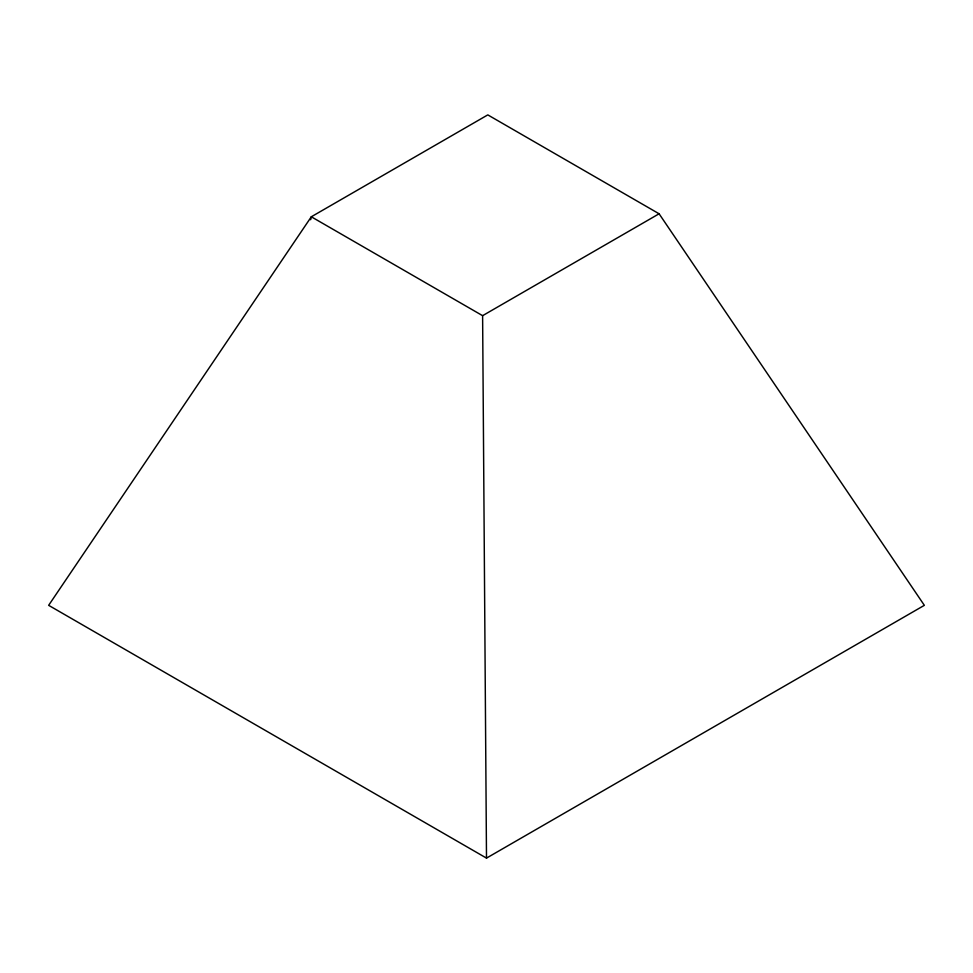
<?xml version="1.0" encoding="UTF-8"?>
<svg xmlns="http://www.w3.org/2000/svg" width="973" height="973" viewBox="0 0 973 973"><rect width="100%" height="100%" fill="white"/><g stroke="black" fill="none" stroke-linecap="round" stroke-linejoin="round"><path stroke-width="1.46" d="M310.642 219.728L311.311 216.784L487.801 114.887L659.098 213.78L924.35 605.328L486.5 858.113L48.65 605.328L311.311 216.784L482.608 315.678L486.5 858.113M482.608 315.678L659.098 213.78"/></g></svg>
